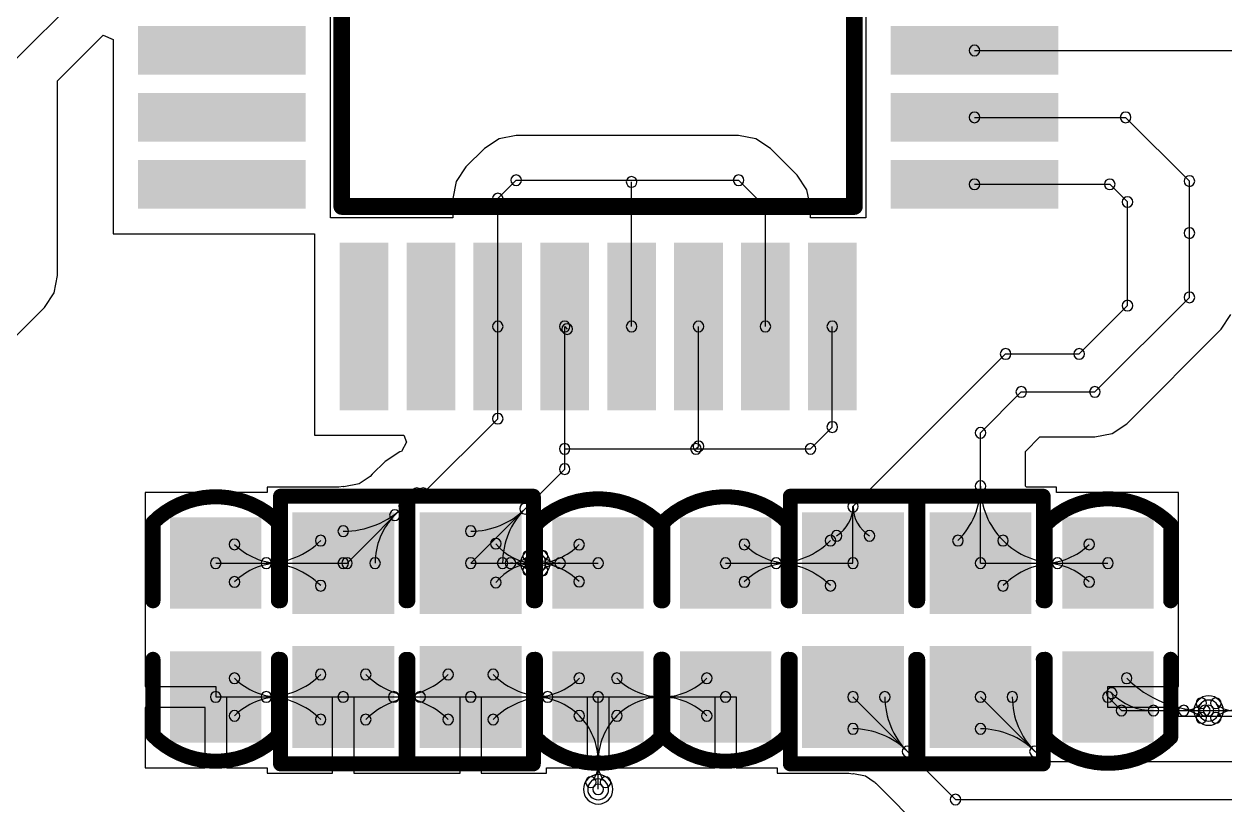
# Model space of a CAD drawing. Header units: inches. Extents: x 32166 to 66782, y 2386 to 7162.
# Drawn here: x 32632.1 to 32747, y 3343.1 to 3417.8 of the extents above; entities that cross this region are included whole.
import ezdxf

# ---------------------------------------------------------------- set-up
doc = ezdxf.new("R2010")
doc.units = ezdxf.units.IN
doc.header["$LTSCALE"] = 0.64311
doc.header["$MEASUREMENT"] = 0
for name, color, linetype in [('BOTTOMLAYER', 5, 'CONTINUOUS'), ('BOTTOMOVERLAY', 54, 'CONTINUOUS'), ('BOTTOMPASTE', 16, 'CONTINUOUS'), ('BOTTOMSOLDER', 6, 'CONTINUOUS'), ('MULTILAYER', 9, 'CONTINUOUS')]:
    doc.layers.add(name, color=color, linetype=linetype)

msp = doc.modelspace()

# ---------------------------------------------------------------- linework, layer by layer
at = {"layer": 'BOTTOMLAYER'}
for p, q in [((32661.43, 3416.96), (32661.43, 3423.36)), ((32712.63, 3423.36), (32712.63, 3416.96)), ((32631.03, 3414.15), (32638.57, 3421.68)), ((32635.33, 3412.37), (32639.69, 3416.73)), ((32639.69, 3416.73), (32640.63, 3416.34)), ((32661.43, 3410.56), (32661.43, 3416.96)), ((32712.63, 3416.96), (32712.63, 3410.56)), ((32640.63, 3416.34), (32640.63, 3410.56)), ((32723.03, 3415.28), (32747.89, 3415.28)), ((32635.33, 3393.75), (32635.33, 3412.37)), ((32640.63, 3410.56), (32640.63, 3404.16)), ((32661.43, 3404.16), (32661.43, 3410.56)), ((32712.63, 3410.56), (32712.63, 3404.16)), ((32723.03, 3408.88), (32737.49, 3408.88)), ((32737.49, 3408.88), (32743.59, 3402.79)), ((32677.55, 3406.84), (32676.15, 3405.91)), ((32679.19, 3407.16), (32677.55, 3406.84)), ((32700.47, 3407.16), (32679.19, 3407.16)), ((32702.12, 3406.84), (32700.47, 3407.16)), ((32703.51, 3405.91), (32702.12, 3406.84)), ((32676.15, 3405.91), (32674.39, 3404.15)), ((32706.07, 3403.35), (32703.51, 3405.91)), ((32640.63, 3404.16), (32640.63, 3397.76)), ((32661.43, 3399.28), (32661.43, 3404.16)), ((32674.39, 3404.15), (32673.46, 3402.75)), ((32712.63, 3404.16), (32712.63, 3399.28)), ((32673.46, 3402.75), (32673.13, 3401.11)), ((32677.43, 3401.11), (32679.19, 3402.87)), ((32679.19, 3402.87), (32700.47, 3402.87)), ((32700.47, 3402.87), (32703.03, 3400.31)), ((32707, 3401.95), (32706.07, 3403.35)), ((32743.59, 3397.82), (32743.59, 3402.79)), ((32690.23, 3388.88), (32690.23, 3402.71)), ((32707.33, 3400.31), (32707, 3401.95)), ((32723.03, 3402.48), (32735.97, 3402.48)), ((32735.97, 3402.48), (32737.67, 3400.79)), ((32673.13, 3401.11), (32673.13, 3399.28)), ((32677.43, 3388.88), (32677.43, 3401.11)), ((32737.67, 3390.88), (32737.67, 3400.79)), ((32703.03, 3388.88), (32703.03, 3400.31)), ((32707.33, 3399.28), (32707.33, 3400.31)), ((32673.13, 3399.28), (32661.43, 3399.28)), ((32712.63, 3399.28), (32707.33, 3399.28)), ((32640.63, 3397.76), (32659.91, 3397.76)), ((32659.91, 3397.76), (32659.91, 3378.48)), ((32743.59, 3391.67), (32743.59, 3397.82)), ((32635, 3392.1), (32635.33, 3393.75)), ((32635.33, 3393.75), (32635.33, 3393.75)), ((32635.33, 3393.75), (32635.33, 3393.75)), ((32635.33, 3393.75), (32635.33, 3393.75)), ((32634.07, 3390.71), (32635, 3392.1)), ((32734.55, 3382.63), (32743.59, 3391.67)), ((32628.63, 3385.27), (32634.07, 3390.71)), ((32733.05, 3386.26), (32737.67, 3390.88)), ((32746.63, 3388.63), (32747.56, 3390.02)), ((32677.43, 3380.07), (32677.43, 3388.88)), ((32683.83, 3388.88), (32684.07, 3388.64)), ((32683.83, 3377.18), (32683.83, 3388.88)), ((32696.63, 3377.42), (32696.63, 3388.88)), ((32709.43, 3379.27), (32709.43, 3388.88)), ((32737.59, 3379.59), (32746.63, 3388.63)), ((32746.63, 3388.63), (32746.63, 3388.63)), ((32746.63, 3388.63), (32746.63, 3388.63)), ((32711.41, 3371.67), (32726.01, 3386.26)), ((32726.01, 3386.26), (32733.05, 3386.26)), ((32723.61, 3378.72), (32727.51, 3382.63)), ((32727.51, 3382.63), (32734.55, 3382.63)), ((32670.3, 3372.94), (32677.43, 3380.07)), ((32707.35, 3377.18), (32709.43, 3379.27)), ((32723.61, 3366.26), (32723.61, 3378.72)), ((32734.55, 3378.33), (32736.2, 3378.65)), ((32736.2, 3378.65), (32737.59, 3379.59)), ((32659.91, 3378.48), (32668.44, 3378.48)), ((32668.71, 3377.84), (32668.23, 3376.94)), ((32668.44, 3378.48), (32668.71, 3377.84)), ((32727.91, 3376.94), (32729.29, 3378.33)), ((32729.29, 3378.33), (32734.55, 3378.33)), ((32668.05, 3376.91), (32666.65, 3375.98)), ((32668.23, 3376.94), (32668.05, 3376.91)), ((32683.83, 3375.25), (32683.83, 3377.18)), ((32683.83, 3377.18), (32696.39, 3377.18)), ((32696.39, 3377.18), (32696.63, 3377.42)), ((32696.39, 3377.18), (32707.35, 3377.18)), ((32727.91, 3373.62), (32727.91, 3376.94)), ((32666.65, 3375.98), (32665.43, 3374.76)), ((32674.84, 3366.26), (32683.83, 3375.25)), ((32665.23, 3374.55), (32664.18, 3373.85)), ((32665.43, 3374.76), (32665.23, 3374.55)), ((32665.43, 3374.76), (32665.43, 3374.76)), ((32665.43, 3374.76), (32665.43, 3374.76)), ((32655.38, 3373.01), (32643.7, 3373.01)), ((32643.7, 3373.01), (32643.7, 3359.5)), ((32662.23, 3373.52), (32655.38, 3373.52)), ((32655.38, 3373.52), (32655.38, 3373.01)), ((32662.65, 3373.6), (32662.23, 3373.52)), ((32662.7, 3373.56), (32662.65, 3373.6)), ((32662.65, 3373.6), (32662.65, 3373.6)), ((32664.18, 3373.85), (32662.7, 3373.56)), ((32663.01, 3366.26), (32669.69, 3372.94)), ((32669.69, 3372.94), (32670.3, 3372.94)), ((32727.92, 3373.62), (32727.91, 3373.62)), ((32728.01, 3373.52), (32727.92, 3373.62)), ((32727.92, 3373.62), (32727.92, 3373.62)), ((32730.87, 3373.52), (32728.01, 3373.52)), ((32730.87, 3373.01), (32730.87, 3373.52)), ((32742.55, 3373.01), (32730.87, 3373.01)), ((32742.55, 3359.5), (32742.55, 3373.01)), ((32711.41, 3366.26), (32711.41, 3371.67)), ((32650.45, 3366.26), (32662.65, 3366.26)), ((32662.65, 3366.26), (32663.01, 3366.26)), ((32674.84, 3366.26), (32681.03, 3366.26)), ((32681.03, 3366.26), (32687.03, 3366.26)), ((32699.22, 3366.26), (32711.41, 3366.26)), ((32723.61, 3366.26), (32735.8, 3366.26)), ((32643.7, 3359.5), (32643.7, 3354.47)), ((32742.55, 3354.47), (32742.55, 3359.5)), ((32643.7, 3354.47), (32650.46, 3354.47)), ((32650.45, 3353.46), (32662.65, 3353.46)), ((32650.46, 3354.47), (32650.46, 3353.46)), ((32650.46, 3353.46), (32651.47, 3353.46)), ((32651.47, 3353.46), (32651.47, 3346.7)), ((32661.63, 3346.19), (32661.63, 3353.46)), ((32661.63, 3353.46), (32663.66, 3353.46)), ((32662.65, 3353.46), (32674.84, 3353.46)), ((32663.66, 3353.46), (32663.66, 3346.19)), ((32673.82, 3346.19), (32673.82, 3353.46)), ((32673.82, 3353.46), (32675.85, 3353.46)), ((32674.84, 3353.46), (32687.03, 3353.46)), ((32675.85, 3353.46), (32675.85, 3346.19)), ((32686.01, 3346.7), (32686.01, 3353.46)), ((32686.01, 3353.46), (32688.05, 3353.46)), ((32687.03, 3353.46), (32699.22, 3353.46)), ((32687.03, 3344.63), (32687.03, 3353.46)), ((32688.05, 3353.46), (32688.05, 3346.7)), ((32698.21, 3346.7), (32698.21, 3353.46)), ((32698.21, 3353.46), (32700.24, 3353.46)), ((32700.24, 3353.46), (32700.24, 3346.7)), ((32711.41, 3353.46), (32721.22, 3343.65)), ((32723.61, 3353.46), (32729.78, 3347.29)), ((32735.8, 3352.44), (32735.8, 3354.47)), ((32735.8, 3354.47), (32742.55, 3354.47)), ((32735.8, 3353.46), (32737.09, 3352.16)), ((32649.44, 3352.44), (32643.7, 3352.44)), ((32643.7, 3352.44), (32643.7, 3346.7)), ((32649.44, 3346.7), (32649.44, 3352.44)), ((32742.55, 3352.44), (32735.8, 3352.44)), ((32742.55, 3351.58), (32742.55, 3352.44)), ((32737.09, 3352.16), (32745.43, 3352.16)), ((32748.65, 3351.58), (32742.55, 3351.58)), ((32745.43, 3352.16), (32770.98, 3352.16)), ((32643.7, 3346.7), (32649.44, 3346.7)), ((32651.47, 3346.7), (32655.38, 3346.7)), ((32655.38, 3346.7), (32655.38, 3346.19)), ((32682.1, 3346.19), (32682.1, 3346.7)), ((32682.1, 3346.7), (32686.01, 3346.7)), ((32688.05, 3346.7), (32698.21, 3346.7)), ((32700.24, 3346.7), (32704.15, 3346.7)), ((32704.15, 3346.7), (32704.15, 3346.19)), ((32729.78, 3347.29), (32792.15, 3347.29)), ((32655.38, 3346.19), (32661.63, 3346.19)), ((32663.66, 3346.19), (32673.82, 3346.19)), ((32675.85, 3346.19), (32682.1, 3346.19)), ((32704.15, 3346.19), (32711, 3346.19)), ((32711, 3346.19), (32711.41, 3346.11)), ((32711.41, 3346.11), (32711.45, 3346.14)), ((32711.41, 3346.11), (32711.41, 3346.11)), ((32711.45, 3346.14), (32712.6, 3345.92)), ((32712.6, 3345.92), (32713.43, 3345.36)), ((32713.43, 3345.36), (32713.49, 3345.31)), ((32713.49, 3345.31), (32713.57, 3345.2)), ((32713.57, 3345.2), (32713.58, 3345.21)), ((32713.58, 3345.21), (32718.18, 3340.61)), ((32721.22, 3343.65), (32793.66, 3343.65))]:
    msp.add_line(p, q, dxfattribs=at)
for centre, radius, start, end in [((32723.03, 3415.28), 0.508, 0, 180), ((32723.03, 3415.28), 0.508, 180, 0), ((32723.03, 3408.88), 0.508, 0, 180), ((32723.03, 3408.88), 0.508, 180, 0), ((32737.49, 3408.88), 0.508, 0, 180), ((32737.49, 3408.88), 0.508, 0, 180), ((32737.49, 3408.88), 0.508, 180, 0), ((32737.49, 3408.88), 0.508, 180, 0), ((32679.19, 3402.87), 0.508, 0, 180), ((32679.19, 3402.87), 0.508, 0, 180), ((32679.19, 3402.87), 0.508, 180, 0), ((32679.19, 3402.87), 0.508, 180, 0), ((32690.23, 3402.71), 0.508, 0, 180), ((32700.47, 3402.87), 0.508, 0, 180), ((32700.47, 3402.87), 0.508, 0, 180), ((32700.47, 3402.87), 0.508, 180, 0), ((32700.47, 3402.87), 0.508, 180, 0), ((32723.03, 3402.48), 0.508, 0, 180), ((32735.97, 3402.48), 0.508, 0, 180), ((32735.97, 3402.48), 0.508, 0, 180), ((32743.59, 3402.79), 0.508, 0, 180), ((32743.59, 3402.79), 0.508, 0, 180), ((32743.59, 3402.79), 0.508, 180, 0), ((32743.59, 3402.79), 0.508, 180, 0), ((32677.43, 3401.11), 0.508, 0, 180), ((32677.43, 3401.11), 0.508, 0, 180), ((32690.23, 3402.71), 0.508, 180, 0), ((32723.03, 3402.48), 0.508, 180, 0), ((32735.97, 3402.48), 0.508, 180, 0), ((32735.97, 3402.48), 0.508, 180, 0), ((32677.43, 3401.11), 0.508, 180, 0), ((32677.43, 3401.11), 0.508, 180, 0), ((32703.03, 3400.31), 0.508, 0, 180), ((32703.03, 3400.31), 0.508, 0, 180), ((32737.67, 3400.79), 0.508, 0, 180), ((32737.67, 3400.79), 0.508, 0, 180), ((32737.67, 3400.79), 0.508, 180, 0), ((32737.67, 3400.79), 0.508, 180, 0), ((32703.03, 3400.31), 0.508, 180, 0), ((32703.03, 3400.31), 0.508, 180, 0), ((32743.59, 3397.82), 0.508, 0, 180), ((32743.59, 3397.82), 0.508, 0, 180), ((32743.59, 3397.82), 0.508, 180, 0), ((32743.59, 3397.82), 0.508, 180, 0), ((32737.67, 3390.88), 0.508, 0, 180), ((32737.67, 3390.88), 0.508, 0, 180), ((32743.59, 3391.67), 0.508, 0, 180), ((32743.59, 3391.67), 0.508, 0, 180), ((32743.59, 3391.67), 0.508, 180, 0), ((32743.59, 3391.67), 0.508, 180, 0), ((32737.67, 3390.88), 0.508, 180, 0), ((32737.67, 3390.88), 0.508, 180, 0), ((32677.43, 3388.88), 0.508, 0, 180), ((32677.43, 3388.88), 0.508, 0, 180), ((32683.83, 3388.88), 0.508, 0, 180), ((32683.83, 3388.88), 0.508, 0, 180), ((32684.07, 3388.64), 0.508, 0, 180), ((32690.23, 3388.88), 0.508, 0, 180), ((32696.63, 3388.88), 0.508, 0, 180), ((32703.03, 3388.88), 0.508, 0, 180), ((32709.43, 3388.88), 0.508, 0, 180), ((32677.43, 3388.88), 0.508, 180, 0), ((32677.43, 3388.88), 0.508, 180, 0), ((32683.83, 3388.88), 0.508, 180, 0), ((32683.83, 3388.88), 0.508, 180, 0), ((32684.07, 3388.64), 0.508, 180, 0), ((32690.23, 3388.88), 0.508, 180, 0), ((32696.63, 3388.88), 0.508, 180, 0), ((32703.03, 3388.88), 0.508, 180, 0), ((32709.43, 3388.88), 0.508, 180, 0), ((32726.01, 3386.26), 0.508, 0, 180), ((32726.01, 3386.26), 0.508, 0, 180), ((32733.05, 3386.26), 0.508, 0, 180), ((32733.05, 3386.26), 0.508, 0, 180), ((32726.01, 3386.26), 0.508, 180, 0), ((32726.01, 3386.26), 0.508, 180, 0), ((32733.05, 3386.26), 0.508, 180, 0), ((32733.05, 3386.26), 0.508, 180, 0), ((32727.51, 3382.63), 0.508, 0, 180), ((32727.51, 3382.63), 0.508, 0, 180), ((32727.51, 3382.63), 0.508, 180, 0), ((32727.51, 3382.63), 0.508, 180, 0), ((32734.55, 3382.63), 0.508, 0, 180), ((32734.55, 3382.63), 0.508, 0, 180), ((32734.55, 3382.63), 0.508, 180, 0), ((32734.55, 3382.63), 0.508, 180, 0), ((32677.43, 3380.07), 0.508, 0, 180), ((32677.43, 3380.07), 0.508, 0, 180), ((32677.43, 3380.07), 0.508, 180, 0), ((32677.43, 3380.07), 0.508, 180, 0), ((32709.43, 3379.27), 0.508, 0, 180), ((32709.43, 3379.27), 0.508, 0, 180), ((32709.43, 3379.27), 0.508, 180, 0), ((32709.43, 3379.27), 0.508, 180, 0), ((32723.61, 3378.72), 0.508, 0, 180), ((32723.61, 3378.72), 0.508, 0, 180), ((32723.61, 3378.72), 0.508, 180, 0), ((32723.61, 3378.72), 0.508, 180, 0), ((32683.83, 3377.18), 0.508, 0, 180), ((32683.83, 3377.18), 0.508, 0, 180), ((32683.83, 3377.18), 0.508, 0, 180), ((32696.39, 3377.18), 0.508, 0, 180), ((32696.39, 3377.18), 0.508, 0, 180), ((32696.39, 3377.18), 0.508, 0, 180), ((32696.63, 3377.42), 0.508, 0, 180), ((32696.63, 3377.42), 0.508, 0, 180), ((32707.35, 3377.18), 0.508, 0, 180), ((32707.35, 3377.18), 0.508, 0, 180), ((32683.83, 3377.18), 0.508, 180, 0), ((32683.83, 3377.18), 0.508, 180, 0), ((32683.83, 3377.18), 0.508, 180, 0), ((32696.39, 3377.18), 0.508, 180, 0), ((32696.39, 3377.18), 0.508, 180, 0), ((32696.39, 3377.18), 0.508, 180, 0), ((32696.63, 3377.42), 0.508, 180, 0), ((32696.63, 3377.42), 0.508, 180, 0), ((32707.35, 3377.18), 0.508, 180, 0), ((32707.35, 3377.18), 0.508, 180, 0), ((32683.83, 3375.25), 0.508, 0, 180), ((32683.83, 3375.25), 0.508, 0, 180), ((32683.83, 3375.25), 0.508, 180, 0), ((32683.83, 3375.25), 0.508, 180, 0), ((32723.61, 3373.62), 0.508, 0, 180), ((32723.61, 3373.62), 0.508, 0, 180), ((32669.69, 3372.94), 0.508, 0, 180), ((32669.69, 3372.94), 0.508, 0, 180), ((32669.69, 3372.94), 0.508, 180, 0), ((32669.69, 3372.94), 0.508, 180, 0), ((32670.3, 3372.94), 0.508, 0, 180), ((32670.3, 3372.94), 0.508, 0, 180), ((32670.3, 3372.94), 0.508, 180, 0), ((32670.3, 3372.94), 0.508, 180, 0), ((32716.25, 3373.62), 7.36, 315, 0), ((32723.61, 3373.62), 0.508, 180, 0), ((32723.61, 3373.62), 0.508, 180, 0), ((32730.97, 3373.62), 7.36, 180, 225), ((32668.47, 3371.72), 0.508, 0, 180), ((32680.04, 3371.46), 0.508, 0, 180), ((32680.04, 3371.46), 0.508, 0, 180), ((32711.41, 3371.67), 0.508, 0, 180), ((32711.41, 3371.67), 0.508, 0, 180), ((32711.41, 3371.67), 0.508, 0, 180), ((32711.41, 3371.67), 0.508, 0, 180), ((32662.65, 3377.54), 8.24, 270.0001, 315.0001), ((32672.17, 3366.26), 6.48, 135.0001, 180.0001), ((32667.59, 3370.84), 0.508, 0, 180), ((32667.59, 3370.84), 0.508, 180, 0), ((32668.47, 3371.72), 0.508, 180, 0), ((32674.84, 3376.66), 7.36, 270, 315), ((32685.25, 3366.26), 7.36, 135, 180), ((32680.04, 3371.46), 0.508, 180, 0), ((32680.04, 3371.46), 0.508, 180, 0), ((32708.14, 3371.67), 3.27, 301.1888, 359.9998), ((32711.41, 3371.67), 0.508, 180, 0), ((32711.41, 3371.67), 0.508, 180, 0), ((32711.41, 3371.67), 0.508, 180, 0), ((32711.41, 3371.67), 0.508, 180, 0), ((32714.69, 3371.67), 3.27, 180.0002, 238.8112), ((32662.65, 3369.31), 0.508, 0, 180), ((32674.84, 3369.31), 0.508, 0, 180), ((32652.25, 3368.05), 0.508, 0, 180), ((32655.29, 3373.62), 7.36, 270, 315), ((32660.49, 3368.41), 0.508, 0, 180), ((32660.49, 3368.41), 0.508, 180, 0), ((32662.65, 3369.31), 0.508, 180, 0), ((32674.84, 3369.31), 0.508, 180, 0), ((32677.25, 3368.12), 0.508, 0, 180), ((32685.21, 3368.03), 0.508, 0, 180), ((32701.02, 3368.05), 0.508, 0, 180), ((32704.06, 3373.62), 7.36, 270, 315), ((32709.26, 3368.41), 0.508, 0, 180), ((32709.26, 3368.41), 0.508, 180, 0), ((32709.84, 3368.87), 0.508, 0, 180), ((32709.84, 3368.87), 0.508, 180, 0), ((32712.99, 3368.87), 0.508, 0, 180), ((32712.99, 3368.87), 0.508, 180, 0), ((32721.45, 3368.41), 0.508, 0, 180), ((32721.45, 3368.41), 0.508, 180, 0), ((32725.76, 3368.41), 0.508, 0, 180), ((32725.76, 3368.41), 0.508, 0, 180), ((32725.76, 3368.41), 0.508, 180, 0), ((32725.76, 3368.41), 0.508, 180, 0), ((32730.97, 3373.62), 7.36, 225, 270), ((32734, 3368.05), 0.508, 0, 180), ((32652.25, 3368.05), 0.508, 180, 0), ((32656.59, 3372.39), 6.13, 225.0001, 270.0001), ((32677.25, 3368.12), 0.508, 180, 0), ((32681.03, 3371.02), 4.76, 217.5641, 270.0001), ((32680.33, 3366.95), 0.508, 0, 180), ((32681.03, 3366.26), 1, 0, 180), ((32681.03, 3372.08), 5.82, 270.0001, 315.8761), ((32681.72, 3366.95), 0.508, 0, 180), ((32685.21, 3368.03), 0.508, 180, 0), ((32701.02, 3368.05), 0.508, 180, 0), ((32705.35, 3372.39), 6.13, 225.0001, 270.0001), ((32729.67, 3372.39), 6.13, 269.9999, 314.9999), ((32734, 3368.05), 0.508, 180, 0), ((32650.45, 3366.26), 0.508, 0, 180), ((32650.45, 3366.26), 0.508, 180, 0), ((32656.59, 3360.13), 6.13, 89.9999, 134.9999), ((32655.29, 3366.26), 0.508, 0, 180), ((32655.29, 3366.26), 0.508, 0, 180), ((32655.29, 3366.26), 0.508, 180, 0), ((32655.29, 3366.26), 0.508, 180, 0), ((32655.29, 3358.9), 7.36, 45, 90), ((32656.59, 3366.26), 0.508, 0, 180), ((32656.59, 3366.26), 0.508, 0, 180), ((32656.59, 3366.26), 0.508, 180, 0), ((32656.59, 3366.26), 0.508, 180, 0), ((32662.65, 3366.26), 0.508, 0, 180), ((32662.65, 3366.26), 0.508, 0, 180), ((32662.65, 3366.26), 0.508, 180, 0), ((32662.65, 3366.26), 0.508, 180, 0), ((32663.01, 3366.26), 0.508, 0, 180), ((32663.01, 3366.26), 0.508, 0, 180), ((32663.01, 3366.26), 0.508, 180, 0), ((32663.01, 3366.26), 0.508, 180, 0), ((32665.69, 3366.26), 0.508, 0, 180), ((32665.69, 3366.26), 0.508, 180, 0), ((32674.84, 3366.26), 0.508, 0, 180), ((32674.84, 3366.26), 0.508, 0, 180), ((32674.84, 3366.26), 0.508, 180, 0), ((32674.84, 3366.26), 0.508, 180, 0), ((32681.03, 3361.5), 4.76, 89.9999, 142.4359), ((32677.89, 3366.26), 0.508, 0, 180), ((32677.89, 3366.26), 0.508, 180, 0), ((32678.65, 3366.26), 0.508, 0, 180), ((32678.65, 3366.26), 0.508, 0, 180), ((32678.65, 3366.26), 0.508, 180, 0), ((32678.65, 3366.26), 0.508, 180, 0), ((32678.65, 3368.63), 2.38, 270.0004, 315.0004), ((32678.65, 3363.88), 2.38, 44.9996, 89.9996), ((32680.33, 3366.95), 0.508, 180, 0), ((32680.33, 3365.56), 0.508, 0, 180), ((32681.03, 3366.26), 1, 180, 0), ((32681.03, 3366.26), 0.508, 0, 180), ((32681.03, 3366.26), 0.508, 0, 180), ((32681.03, 3366.26), 0.508, 0, 180), ((32681.03, 3366.26), 0.508, 0, 180), ((32681.03, 3366.26), 0.508, 0, 180), ((32681.03, 3366.26), 0.508, 0, 180), ((32681.03, 3366.26), 0.508, 180, 0), ((32681.03, 3366.26), 0.508, 180, 0), ((32681.03, 3366.26), 0.508, 180, 0), ((32681.03, 3366.26), 0.508, 180, 0), ((32681.03, 3366.26), 0.508, 180, 0), ((32681.03, 3366.26), 0.508, 180, 0), ((32681.03, 3360.44), 5.82, 44.1239, 89.9999), ((32681.72, 3366.95), 0.508, 180, 0), ((32681.72, 3365.56), 0.508, 0, 180), ((32683.4, 3368.63), 2.38, 224.9996, 269.9996), ((32683.4, 3363.88), 2.38, 90.0004, 135.0004), ((32683.4, 3366.26), 0.508, 0, 180), ((32683.4, 3366.26), 0.508, 0, 180), ((32683.4, 3366.26), 0.508, 180, 0), ((32683.4, 3366.26), 0.508, 180, 0), ((32687.03, 3366.26), 0.508, 0, 180), ((32687.03, 3366.26), 0.508, 180, 0), ((32699.22, 3366.26), 0.508, 0, 180), ((32699.22, 3366.26), 0.508, 180, 0), ((32705.35, 3360.13), 6.13, 89.9999, 134.9999), ((32704.06, 3366.26), 0.508, 0, 180), ((32704.06, 3366.26), 0.508, 0, 180), ((32704.06, 3366.26), 0.508, 180, 0), ((32704.06, 3366.26), 0.508, 180, 0), ((32704.06, 3358.9), 7.36, 45, 90), ((32705.35, 3366.26), 0.508, 0, 180), ((32705.35, 3366.26), 0.508, 0, 180), ((32705.35, 3366.26), 0.508, 180, 0), ((32705.35, 3366.26), 0.508, 180, 0), ((32711.41, 3366.26), 0.508, 0, 180), ((32711.41, 3366.26), 0.508, 0, 180), ((32711.41, 3366.26), 0.508, 180, 0), ((32711.41, 3366.26), 0.508, 180, 0), ((32723.61, 3366.26), 0.508, 0, 180), ((32723.61, 3366.26), 0.508, 0, 180), ((32723.61, 3366.26), 0.508, 180, 0), ((32723.61, 3366.26), 0.508, 180, 0), ((32730.97, 3358.9), 7.36, 90, 135), ((32729.67, 3366.26), 0.508, 0, 180), ((32729.67, 3366.26), 0.508, 0, 180), ((32729.67, 3366.26), 0.508, 180, 0), ((32729.67, 3366.26), 0.508, 180, 0), ((32729.67, 3360.13), 6.13, 45.0001, 90.0001), ((32730.97, 3366.26), 0.508, 0, 180), ((32730.97, 3366.26), 0.508, 0, 180), ((32730.97, 3366.26), 0.508, 180, 0), ((32730.97, 3366.26), 0.508, 180, 0), ((32735.8, 3366.26), 0.508, 0, 180), ((32735.8, 3366.26), 0.508, 180, 0), ((32652.25, 3364.46), 0.508, 0, 180), ((32677.25, 3364.4), 0.508, 0, 180), ((32680.33, 3365.56), 0.508, 180, 0), ((32681.72, 3365.56), 0.508, 180, 0), ((32685.21, 3364.49), 0.508, 0, 180), ((32701.02, 3364.46), 0.508, 0, 180), ((32734, 3364.46), 0.508, 0, 180), ((32652.25, 3364.46), 0.508, 180, 0), ((32660.49, 3364.1), 0.508, 0, 180), ((32660.49, 3364.1), 0.508, 180, 0), ((32677.25, 3364.4), 0.508, 180, 0), ((32685.21, 3364.49), 0.508, 180, 0), ((32701.02, 3364.46), 0.508, 180, 0), ((32709.26, 3364.1), 0.508, 0, 180), ((32709.26, 3364.1), 0.508, 180, 0), ((32725.76, 3364.1), 0.508, 0, 180), ((32725.76, 3364.1), 0.508, 180, 0), ((32734, 3364.46), 0.508, 180, 0), ((32652.25, 3355.25), 0.508, 0, 180), ((32660.49, 3355.61), 0.508, 0, 180), ((32664.8, 3355.61), 0.508, 0, 180), ((32672.68, 3355.61), 0.508, 0, 180), ((32676.99, 3355.61), 0.508, 0, 180), ((32685.23, 3355.25), 0.508, 0, 180), ((32688.83, 3355.25), 0.508, 0, 180), ((32697.43, 3355.25), 0.508, 0, 180), ((32737.59, 3355.25), 0.508, 0, 180), ((32652.25, 3355.25), 0.508, 180, 0), ((32656.59, 3359.59), 6.13, 225.0001, 270.0001), ((32655.29, 3360.82), 7.36, 270, 315), ((32660.49, 3355.61), 0.508, 180, 0), ((32664.8, 3355.61), 0.508, 180, 0), ((32670.01, 3360.82), 7.36, 225, 270), ((32667.48, 3360.82), 7.36, 270, 315), ((32672.68, 3355.61), 0.508, 180, 0), ((32676.99, 3355.61), 0.508, 180, 0), ((32682.2, 3360.82), 7.36, 225, 270), ((32680.9, 3359.59), 6.13, 269.9999, 314.9999), ((32685.23, 3355.25), 0.508, 180, 0), ((32688.83, 3355.25), 0.508, 180, 0), ((32693.16, 3359.59), 6.13, 225.0001, 270.0001), ((32693.09, 3359.59), 6.13, 269.9999, 314.9999), ((32697.43, 3355.25), 0.508, 180, 0), ((32737.59, 3355.25), 0.508, 180, 0), ((32745.06, 3362.72), 10.56, 225.0001, 270.0001), ((32650.45, 3353.46), 0.508, 0, 180), ((32650.45, 3353.46), 0.508, 180, 0), ((32656.59, 3347.33), 6.13, 89.9999, 134.9999), ((32655.29, 3353.46), 0.508, 0, 180), ((32655.29, 3353.46), 0.508, 0, 180), ((32655.29, 3353.46), 0.508, 180, 0), ((32655.29, 3353.46), 0.508, 180, 0), ((32655.29, 3346.1), 7.36, 45, 90), ((32656.59, 3353.46), 0.508, 0, 180), ((32656.59, 3353.46), 0.508, 0, 180), ((32656.59, 3353.46), 0.508, 180, 0), ((32656.59, 3353.46), 0.508, 180, 0), ((32662.65, 3353.46), 0.508, 0, 180), ((32662.65, 3353.46), 0.508, 0, 180), ((32662.65, 3353.46), 0.508, 180, 0), ((32662.65, 3353.46), 0.508, 180, 0), ((32670.01, 3346.1), 7.36, 90, 135), ((32667.48, 3353.46), 0.508, 0, 180), ((32667.48, 3353.46), 0.508, 0, 180), ((32667.48, 3353.46), 0.508, 180, 0), ((32667.48, 3353.46), 0.508, 180, 0), ((32667.48, 3346.1), 7.36, 45, 90), ((32670.01, 3353.46), 0.508, 0, 180), ((32670.01, 3353.46), 0.508, 0, 180), ((32670.01, 3353.46), 0.508, 180, 0), ((32670.01, 3353.46), 0.508, 180, 0), ((32674.84, 3353.46), 0.508, 0, 180), ((32674.84, 3353.46), 0.508, 0, 180), ((32674.84, 3353.46), 0.508, 180, 0), ((32674.84, 3353.46), 0.508, 180, 0), ((32682.2, 3346.1), 7.36, 90, 135), ((32680.9, 3353.46), 0.508, 0, 180), ((32680.9, 3353.46), 0.508, 0, 180), ((32680.9, 3353.46), 0.508, 180, 0), ((32680.9, 3353.46), 0.508, 180, 0), ((32680.9, 3347.33), 6.13, 45.0001, 90.0001), ((32682.2, 3353.46), 0.508, 0, 180), ((32682.2, 3353.46), 0.508, 0, 180), ((32682.2, 3353.46), 0.508, 180, 0), ((32682.2, 3353.46), 0.508, 180, 0), ((32687.03, 3353.46), 0.508, 0, 180), ((32687.03, 3353.46), 0.508, 0, 180), ((32687.03, 3353.46), 0.508, 0, 180), ((32687.03, 3353.46), 0.508, 180, 0), ((32687.03, 3353.46), 0.508, 180, 0), ((32687.03, 3353.46), 0.508, 180, 0), ((32693.16, 3347.33), 6.13, 89.9999, 134.9999), ((32693.09, 3353.46), 0.508, 0, 180), ((32693.09, 3353.46), 0.508, 0, 180), ((32693.09, 3353.46), 0.508, 180, 0), ((32693.09, 3353.46), 0.508, 180, 0), ((32693.16, 3353.46), 0.508, 0, 180), ((32693.16, 3353.46), 0.508, 0, 180), ((32693.16, 3353.46), 0.508, 180, 0), ((32693.16, 3353.46), 0.508, 180, 0), ((32693.09, 3347.33), 6.13, 45.0001, 90.0001), ((32699.22, 3353.46), 0.508, 0, 180), ((32699.22, 3353.46), 0.508, 180, 0), ((32711.41, 3353.46), 0.508, 0, 180), ((32711.41, 3353.46), 0.508, 180, 0), ((32714.46, 3353.46), 0.508, 0, 180), ((32714.46, 3353.46), 0.508, 180, 0), ((32721.82, 3353.46), 7.36, 180, 225), ((32723.61, 3353.46), 0.508, 0, 180), ((32723.61, 3353.46), 0.508, 180, 0), ((32726.65, 3353.46), 0.508, 0, 180), ((32726.65, 3353.46), 0.508, 180, 0), ((32734.01, 3353.46), 7.36, 180, 225), ((32735.8, 3353.46), 0.508, 0, 180), ((32735.8, 3353.46), 0.508, 180, 0), ((32736.16, 3353.82), 0.508, 0, 180), ((32736.16, 3353.82), 0.508, 180, 0), ((32740.15, 3357.81), 5.65, 224.9998, 269.9998), ((32744.73, 3352.86), 0.508, 0, 180), ((32746.12, 3352.86), 0.508, 0, 180), ((32737.09, 3352.16), 0.508, 0, 180), ((32737.09, 3352.16), 0.508, 0, 180), ((32740.15, 3352.16), 0.508, 0, 180), ((32743.05, 3352.16), 0.508, 0, 180), ((32743.05, 3352.16), 0.508, 0, 180), ((32743.05, 3354.54), 2.38, 270.0004, 315.0004), ((32744.73, 3352.86), 0.508, 180, 0), ((32745.43, 3352.16), 1, 0, 180), ((32745.06, 3352.16), 0.508, 0, 180), ((32745.43, 3352.16), 0.508, 0, 180), ((32745.43, 3352.16), 0.508, 0, 180), ((32746.12, 3352.86), 0.508, 180, 0), ((32747.8, 3354.54), 2.38, 224.9996, 269.9996), ((32652.25, 3351.66), 0.508, 0, 180), ((32652.25, 3351.66), 0.508, 180, 0), ((32660.49, 3351.3), 0.508, 0, 180), ((32660.49, 3351.3), 0.508, 180, 0), ((32664.8, 3351.3), 0.508, 0, 180), ((32664.8, 3351.3), 0.508, 180, 0), ((32672.68, 3351.3), 0.508, 0, 180), ((32672.68, 3351.3), 0.508, 180, 0), ((32676.99, 3351.3), 0.508, 0, 180), ((32676.99, 3351.3), 0.508, 180, 0), ((32685.23, 3351.66), 0.508, 0, 180), ((32685.23, 3351.66), 0.508, 0, 180), ((32685.23, 3351.66), 0.508, 180, 0), ((32685.23, 3351.66), 0.508, 180, 0), ((32680.9, 3347.33), 6.13, 359.9999, 44.9999), ((32693.16, 3347.33), 6.13, 135.0001, 180.0001), ((32688.83, 3351.66), 0.508, 0, 180), ((32688.83, 3351.66), 0.508, 0, 180), ((32688.83, 3351.66), 0.508, 180, 0), ((32688.83, 3351.66), 0.508, 180, 0), ((32697.43, 3351.66), 0.508, 0, 180), ((32697.43, 3351.66), 0.508, 180, 0), ((32737.09, 3352.16), 0.508, 180, 0), ((32737.09, 3352.16), 0.508, 180, 0), ((32740.15, 3352.16), 0.508, 180, 0), ((32743.05, 3352.16), 0.508, 180, 0), ((32743.05, 3352.16), 0.508, 180, 0), ((32743.05, 3349.79), 2.38, 44.9996, 89.9996), ((32744.73, 3351.47), 0.508, 0, 180), ((32744.73, 3351.47), 0.508, 180, 0), ((32745.43, 3352.16), 1, 180, 0), ((32745.06, 3352.16), 0.508, 180, 0), ((32745.43, 3352.16), 0.508, 180, 0), ((32745.43, 3352.16), 0.508, 180, 0), ((32746.12, 3351.47), 0.508, 0, 180), ((32746.12, 3351.47), 0.508, 180, 0), ((32747.8, 3349.79), 2.38, 90.0004, 135.0004), ((32711.41, 3350.41), 0.508, 0, 180), ((32711.41, 3350.41), 0.508, 180, 0), ((32711.41, 3343.05), 7.36, 45, 90), ((32723.61, 3350.41), 0.508, 0, 180), ((32723.61, 3350.41), 0.508, 180, 0), ((32723.61, 3343.05), 7.36, 45, 90), ((32716.62, 3348.25), 0.508, 0, 180), ((32716.62, 3348.25), 0.508, 0, 180), ((32728.81, 3348.25), 0.508, 0, 180), ((32728.81, 3348.25), 0.508, 0, 180), ((32687.03, 3347.33), 0.508, 0, 180), ((32687.03, 3347.33), 0.508, 0, 180), ((32716.62, 3348.25), 0.508, 180, 0), ((32716.62, 3348.25), 0.508, 180, 0), ((32728.81, 3348.25), 0.508, 180, 0), ((32728.81, 3348.25), 0.508, 180, 0), ((32729.78, 3347.29), 0.508, 0, 180), ((32729.78, 3347.29), 0.508, 0, 180), ((32684.66, 3347), 2.38, 314.9996, 359.9996), ((32687.03, 3347), 0.508, 0, 180), ((32687.03, 3347), 0.508, 0, 180), ((32687.03, 3347.33), 0.508, 180, 0), ((32687.03, 3347.33), 0.508, 180, 0), ((32687.03, 3347), 0.508, 180, 0), ((32687.03, 3347), 0.508, 180, 0), ((32689.41, 3347), 2.38, 180.0004, 225.0004), ((32729.78, 3347.29), 0.508, 180, 0), ((32729.78, 3347.29), 0.508, 180, 0), ((32686.34, 3345.32), 0.508, 0, 180), ((32686.34, 3345.32), 0.508, 180, 0), ((32687.03, 3344.63), 1, 0, 180), ((32687.73, 3345.32), 0.508, 0, 180), ((32687.73, 3345.32), 0.508, 180, 0), ((32687.03, 3344.63), 1, 180, 0), ((32687.03, 3344.63), 0.508, 0, 180), ((32687.03, 3344.63), 0.508, 180, 0), ((32721.22, 3343.65), 0.508, 0, 180), ((32721.22, 3343.65), 0.508, 0, 180), ((32721.22, 3343.65), 0.508, 180, 0), ((32721.22, 3343.65), 0.508, 180, 0)]:
    msp.add_arc(centre, radius, start, end, dxfattribs=at)
for points in [[(32658.23, 3413.76), (32658.23, 3416.8), (32643.83, 3413.76), (32643.83, 3416.8)], [(32730.23, 3413.76), (32730.23, 3416.8), (32715.83, 3413.76), (32715.83, 3416.8)], [(32658.23, 3407.36), (32658.23, 3410.4), (32643.83, 3407.36), (32643.83, 3410.4)], [(32730.23, 3407.36), (32730.23, 3410.4), (32715.83, 3407.36), (32715.83, 3410.4)], [(32658.23, 3400.96), (32658.23, 3404), (32643.83, 3400.96), (32643.83, 3404)], [(32730.23, 3400.96), (32730.23, 3404), (32715.83, 3400.96), (32715.83, 3404)], [(32666.15, 3396.08), (32663.11, 3396.08), (32666.15, 3381.68), (32663.11, 3381.68)], [(32672.55, 3396.08), (32669.51, 3396.08), (32672.55, 3381.68), (32669.51, 3381.68)], [(32678.95, 3396.08), (32675.91, 3396.08), (32678.95, 3381.68), (32675.91, 3381.68)], [(32685.35, 3396.08), (32682.31, 3396.08), (32685.35, 3381.68), (32682.31, 3381.68)], [(32691.75, 3396.08), (32688.71, 3396.08), (32691.75, 3381.68), (32688.71, 3381.68)], [(32698.15, 3396.08), (32695.11, 3396.08), (32698.15, 3381.68), (32695.11, 3381.68)], [(32704.55, 3396.08), (32701.51, 3396.08), (32704.55, 3381.68), (32701.51, 3381.68)], [(32710.95, 3396.08), (32707.91, 3396.08), (32710.95, 3381.68), (32707.91, 3381.68)], [(32654.01, 3362.7), (32654.01, 3369.81), (32646.9, 3362.7), (32646.9, 3369.81)], [(32658.58, 3370.32), (32658.58, 3362.19), (32666.71, 3370.32), (32666.71, 3362.19)], [(32678.9, 3362.19), (32678.9, 3370.32), (32670.77, 3362.19), (32670.77, 3370.32)], [(32683.47, 3369.81), (32683.47, 3362.7), (32690.59, 3369.81), (32690.59, 3362.7)], [(32702.78, 3362.7), (32702.78, 3369.81), (32695.67, 3362.7), (32695.67, 3369.81)], [(32715.48, 3362.19), (32715.48, 3370.32), (32707.35, 3362.19), (32707.35, 3370.32)], [(32727.67, 3362.19), (32727.67, 3370.32), (32719.54, 3362.19), (32719.54, 3370.32)], [(32732.24, 3369.81), (32732.24, 3362.7), (32739.35, 3369.81), (32739.35, 3362.7)], [(32654.01, 3349.9), (32654.01, 3357.01), (32646.9, 3349.9), (32646.9, 3357.01)], [(32658.58, 3357.52), (32658.58, 3349.39), (32666.71, 3357.52), (32666.71, 3349.39)], [(32678.9, 3349.39), (32678.9, 3357.52), (32670.77, 3349.39), (32670.77, 3357.52)], [(32683.47, 3357.01), (32683.47, 3349.9), (32690.59, 3357.01), (32690.59, 3349.9)], [(32702.78, 3349.9), (32702.78, 3357.01), (32695.67, 3349.9), (32695.67, 3357.01)], [(32715.48, 3349.39), (32715.48, 3357.52), (32707.35, 3349.39), (32707.35, 3357.52)], [(32727.67, 3349.39), (32727.67, 3357.52), (32719.54, 3349.39), (32719.54, 3357.52)], [(32732.24, 3357.01), (32732.24, 3349.9), (32739.35, 3357.01), (32739.35, 3349.9)]]:
    msp.add_solid(points, dxfattribs=at)
at = {"layer": 'BOTTOMOVERLAY'}
for points, const_width in [([(32662.51, 3400.36), (32662.51, 3449.4)], 1.6), ([(32711.55, 3400.36), (32711.55, 3440.96)], 1.6), ([(32662.51, 3400.36), (32711.55, 3400.36)], 1.6), ([(32656.65, 3362.66), (32656.65, 3372.66)], 1.42), ([(32656.65, 3372.66), (32668.65, 3372.66)], 1.42), ([(32668.65, 3362.66), (32668.65, 3372.66)], 1.42), ([(32668.84, 3372.66), (32680.84, 3372.66)], 1.42), ([(32668.84, 3362.66), (32668.84, 3372.66)], 1.42), ([(32680.84, 3362.66), (32680.84, 3372.66)], 1.42), ([(32705.41, 3372.66), (32717.41, 3372.66)], 1.42), ([(32705.41, 3362.66), (32705.41, 3372.66)], 1.42), ([(32717.41, 3362.66), (32717.41, 3372.66)], 1.42), ([(32717.61, 3372.66), (32729.61, 3372.66)], 1.42), ([(32717.61, 3362.66), (32717.61, 3372.66)], 1.42), ([(32729.61, 3362.66), (32729.61, 3372.66)], 1.42), ([(32644.45, 3362.66), (32644.45, 3370.12)], 1.44), ([(32656.45, 3362.66), (32656.45, 3370.12)], 1.44), ([(32681.03, 3362.66), (32681.03, 3369.92)], 1.44), ([(32693.03, 3362.66), (32693.03, 3369.92)], 1.44), ([(32693.22, 3362.66), (32693.22, 3370.12)], 1.44), ([(32705.22, 3362.66), (32705.22, 3370.12)], 1.44), ([(32729.8, 3362.66), (32729.8, 3369.92)], 1.44), ([(32741.8, 3362.66), (32741.8, 3369.92)], 1.44), ([(32644.45, 3349.8), (32644.45, 3357.06)], 1.44), ([(32656.45, 3349.8), (32656.45, 3357.06)], 1.44), ([(32656.65, 3347.06), (32656.65, 3357.06)], 1.42), ([(32668.65, 3347.06), (32668.65, 3357.06)], 1.42), ([(32668.84, 3347.06), (32668.84, 3357.06)], 1.42), ([(32680.84, 3347.06), (32680.84, 3357.06)], 1.42), ([(32681.03, 3349.6), (32681.03, 3357.06)], 1.44), ([(32693.03, 3349.6), (32693.03, 3357.06)], 1.44), ([(32693.22, 3349.8), (32693.22, 3357.06)], 1.44), ([(32705.22, 3349.8), (32705.22, 3357.06)], 1.44), ([(32705.41, 3347.06), (32705.41, 3357.06)], 1.42), ([(32717.41, 3347.06), (32717.41, 3357.06)], 1.42), ([(32717.61, 3347.06), (32717.61, 3357.06)], 1.42), ([(32729.61, 3347.06), (32729.61, 3357.06)], 1.42), ([(32729.8, 3349.6), (32729.8, 3357.06)], 1.44), ([(32741.8, 3349.6), (32741.8, 3357.06)], 1.44), ([(32656.65, 3347.06), (32668.65, 3347.06)], 1.42), ([(32668.84, 3347.06), (32680.84, 3347.06)], 1.42), ([(32705.41, 3347.06), (32717.41, 3347.06)], 1.42), ([(32717.61, 3347.06), (32729.61, 3347.06)], 1.42)]:
    msp.add_lwpolyline(points, dxfattribs=dict(at, const_width=const_width))
for points, const_width in [([(32662.51, 3400.76, 1), (32662.51, 3399.96, 1)], 0.8), ([(32662.51, 3400.76, 1), (32662.51, 3399.96, 1)], 0.8), ([(32711.55, 3400.76, 1), (32711.55, 3399.96, 1)], 0.8), ([(32711.55, 3400.76, 1), (32711.55, 3399.96, 1)], 0.8), ([(32656.29, 3372.66, 1), (32657, 3372.66, 1)], 0.711), ([(32656.29, 3372.66, 1), (32657, 3372.66, 1)], 0.711), ([(32668.29, 3372.66, 1), (32669, 3372.66, 1)], 0.711), ([(32668.29, 3372.66, 1), (32669, 3372.66, 1)], 0.711), ([(32669.19, 3372.66, 1), (32668.48, 3372.66, 1)], 0.711), ([(32669.19, 3372.66, 1), (32668.48, 3372.66, 1)], 0.711), ([(32681.19, 3372.66, 1), (32680.48, 3372.66, 1)], 0.711), ([(32681.19, 3372.66, 1), (32680.48, 3372.66, 1)], 0.711), ([(32705.77, 3372.66, 1), (32705.06, 3372.66, 1)], 0.711), ([(32705.77, 3372.66, 1), (32705.06, 3372.66, 1)], 0.711), ([(32717.77, 3372.66, 1), (32717.06, 3372.66, 1)], 0.711), ([(32717.77, 3372.66, 1), (32717.06, 3372.66, 1)], 0.711), ([(32717.96, 3372.66, 1), (32717.25, 3372.66, 1)], 0.711), ([(32717.96, 3372.66, 1), (32717.25, 3372.66, 1)], 0.711), ([(32729.96, 3372.66, 1), (32729.25, 3372.66, 1)], 0.711), ([(32729.96, 3372.66, 1), (32729.25, 3372.66, 1)], 0.711), ([(32644.81, 3370.12, 1), (32644.09, 3370.12, 1)], 0.72), ([(32644.81, 3370.12, 1), (32644.09, 3370.12, 1)], 0.72), ([(32656.81, 3370.12, 1), (32656.09, 3370.12, 1)], 0.72), ([(32656.81, 3370.12, 1), (32656.09, 3370.12, 1)], 0.72), ([(32680.67, 3369.92, 1), (32681.39, 3369.92, 1)], 0.72), ([(32680.67, 3369.92, 1), (32681.39, 3369.92, 1)], 0.72), ([(32692.67, 3369.92, 1), (32693.39, 3369.92, 1)], 0.72), ([(32692.67, 3369.92, 1), (32693.39, 3369.92, 1)], 0.72), ([(32693.58, 3370.12, 1), (32692.86, 3370.12, 1)], 0.72), ([(32693.58, 3370.12, 1), (32692.86, 3370.12, 1)], 0.72), ([(32705.58, 3370.12, 1), (32704.86, 3370.12, 1)], 0.72), ([(32705.58, 3370.12, 1), (32704.86, 3370.12, 1)], 0.72), ([(32729.44, 3369.92, 1), (32730.16, 3369.92, 1)], 0.72), ([(32729.44, 3369.92, 1), (32730.16, 3369.92, 1)], 0.72), ([(32741.44, 3369.92, 1), (32742.16, 3369.92, 1)], 0.72), ([(32741.44, 3369.92, 1), (32742.16, 3369.92, 1)], 0.72), ([(32644.81, 3362.66, 1), (32644.09, 3362.66, 1)], 0.72), ([(32656.81, 3362.66, 1), (32656.09, 3362.66, 1)], 0.72), ([(32656.29, 3362.66, 1), (32657, 3362.66, 1)], 0.711), ([(32668.29, 3362.66, 1), (32669, 3362.66, 1)], 0.711), ([(32669.19, 3362.66, 1), (32668.48, 3362.66, 1)], 0.711), ([(32681.19, 3362.66, 1), (32680.48, 3362.66, 1)], 0.711), ([(32680.67, 3362.66, 1), (32681.39, 3362.66, 1)], 0.72), ([(32692.67, 3362.66, 1), (32693.39, 3362.66, 1)], 0.72), ([(32693.58, 3362.66, 1), (32692.86, 3362.66, 1)], 0.72), ([(32705.58, 3362.66, 1), (32704.86, 3362.66, 1)], 0.72), ([(32705.77, 3362.66, 1), (32705.06, 3362.66, 1)], 0.711), ([(32717.77, 3362.66, 1), (32717.06, 3362.66, 1)], 0.711), ([(32717.96, 3362.66, 1), (32717.25, 3362.66, 1)], 0.711), ([(32729.96, 3362.66, 1), (32729.25, 3362.66, 1)], 0.711), ([(32729.44, 3362.66, 1), (32730.16, 3362.66, 1)], 0.72), ([(32741.44, 3362.66, 1), (32742.16, 3362.66, 1)], 0.72), ([(32644.81, 3357.06, 1), (32644.09, 3357.06, 1)], 0.72), ([(32656.81, 3357.06, 1), (32656.09, 3357.06, 1)], 0.72), ([(32656.29, 3357.06, 1), (32657, 3357.06, 1)], 0.711), ([(32668.29, 3357.06, 1), (32669, 3357.06, 1)], 0.711), ([(32669.19, 3357.06, 1), (32668.48, 3357.06, 1)], 0.711), ([(32681.19, 3357.06, 1), (32680.48, 3357.06, 1)], 0.711), ([(32680.67, 3357.06, 1), (32681.39, 3357.06, 1)], 0.72), ([(32692.67, 3357.06, 1), (32693.39, 3357.06, 1)], 0.72), ([(32693.58, 3357.06, 1), (32692.86, 3357.06, 1)], 0.72), ([(32705.58, 3357.06, 1), (32704.86, 3357.06, 1)], 0.72), ([(32705.77, 3357.06, 1), (32705.06, 3357.06, 1)], 0.711), ([(32717.77, 3357.06, 1), (32717.06, 3357.06, 1)], 0.711), ([(32717.96, 3357.06, 1), (32717.25, 3357.06, 1)], 0.711), ([(32729.96, 3357.06, 1), (32729.25, 3357.06, 1)], 0.711), ([(32729.44, 3357.06, 1), (32730.16, 3357.06, 1)], 0.72), ([(32741.44, 3357.06, 1), (32742.16, 3357.06, 1)], 0.72), ([(32644.81, 3349.8, 1), (32644.09, 3349.8, 1)], 0.72), ([(32644.81, 3349.8, 1), (32644.09, 3349.8, 1)], 0.72), ([(32656.81, 3349.8, 1), (32656.09, 3349.8, 1)], 0.72), ([(32656.81, 3349.8, 1), (32656.09, 3349.8, 1)], 0.72), ([(32680.67, 3349.6, 1), (32681.39, 3349.6, 1)], 0.72), ([(32680.67, 3349.6, 1), (32681.39, 3349.6, 1)], 0.72), ([(32692.67, 3349.6, 1), (32693.39, 3349.6, 1)], 0.72), ([(32692.67, 3349.6, 1), (32693.39, 3349.6, 1)], 0.72), ([(32693.58, 3349.8, 1), (32692.86, 3349.8, 1)], 0.72), ([(32693.58, 3349.8, 1), (32692.86, 3349.8, 1)], 0.72), ([(32705.58, 3349.8, 1), (32704.86, 3349.8, 1)], 0.72), ([(32705.58, 3349.8, 1), (32704.86, 3349.8, 1)], 0.72), ([(32729.44, 3349.6, 1), (32730.16, 3349.6, 1)], 0.72), ([(32729.44, 3349.6, 1), (32730.16, 3349.6, 1)], 0.72), ([(32741.44, 3349.6, 1), (32742.16, 3349.6, 1)], 0.72), ([(32741.44, 3349.6, 1), (32742.16, 3349.6, 1)], 0.72), ([(32656.29, 3347.06, 1), (32657, 3347.06, 1)], 0.711), ([(32656.29, 3347.06, 1), (32657, 3347.06, 1)], 0.711), ([(32668.29, 3347.06, 1), (32669, 3347.06, 1)], 0.711), ([(32668.29, 3347.06, 1), (32669, 3347.06, 1)], 0.711), ([(32669.19, 3347.06, 1), (32668.48, 3347.06, 1)], 0.711), ([(32669.19, 3347.06, 1), (32668.48, 3347.06, 1)], 0.711), ([(32681.19, 3347.06, 1), (32680.48, 3347.06, 1)], 0.711), ([(32681.19, 3347.06, 1), (32680.48, 3347.06, 1)], 0.711), ([(32705.77, 3347.06, 1), (32705.06, 3347.06, 1)], 0.711), ([(32705.77, 3347.06, 1), (32705.06, 3347.06, 1)], 0.711), ([(32717.77, 3347.06, 1), (32717.06, 3347.06, 1)], 0.711), ([(32717.77, 3347.06, 1), (32717.06, 3347.06, 1)], 0.711), ([(32717.96, 3347.06, 1), (32717.25, 3347.06, 1)], 0.711), ([(32717.96, 3347.06, 1), (32717.25, 3347.06, 1)], 0.711), ([(32729.96, 3347.06, 1), (32729.25, 3347.06, 1)], 0.711), ([(32729.96, 3347.06, 1), (32729.25, 3347.06, 1)], 0.711)]:
    msp.add_lwpolyline(points, format="xyb", close=True, dxfattribs=dict(at, const_width=const_width))
at = {"layer": 'BOTTOMOVERLAY', "const_width": 1.44}
for points in [[(32644.45, 3370.12, -0.414214), (32656.45, 3370.12)], [(32681.03, 3369.92, -0.414214), (32693.03, 3369.92)], [(32693.22, 3370.12, -0.414214), (32705.22, 3370.12)], [(32729.8, 3369.92, -0.414214), (32741.8, 3369.92)], [(32656.45, 3349.8, -0.414214), (32644.45, 3349.8)], [(32693.03, 3349.6, -0.414214), (32681.03, 3349.6)], [(32705.22, 3349.8, -0.414214), (32693.22, 3349.8)], [(32741.8, 3349.6, -0.414214), (32729.8, 3349.6)]]:
    msp.add_lwpolyline(points, format="xyb", dxfattribs=at)
at = {"layer": 'BOTTOMPASTE'}
for points in [[(32658.23, 3413.76), (32658.23, 3416.8), (32643.83, 3413.76), (32643.83, 3416.8)], [(32730.23, 3413.76), (32730.23, 3416.8), (32715.83, 3413.76), (32715.83, 3416.8)], [(32658.23, 3407.36), (32658.23, 3410.4), (32643.83, 3407.36), (32643.83, 3410.4)], [(32730.23, 3407.36), (32730.23, 3410.4), (32715.83, 3407.36), (32715.83, 3410.4)], [(32658.23, 3400.96), (32658.23, 3404), (32643.83, 3400.96), (32643.83, 3404)], [(32730.23, 3400.96), (32730.23, 3404), (32715.83, 3400.96), (32715.83, 3404)], [(32666.15, 3396.08), (32663.11, 3396.08), (32666.15, 3381.68), (32663.11, 3381.68)], [(32672.55, 3396.08), (32669.51, 3396.08), (32672.55, 3381.68), (32669.51, 3381.68)], [(32678.95, 3396.08), (32675.91, 3396.08), (32678.95, 3381.68), (32675.91, 3381.68)], [(32685.35, 3396.08), (32682.31, 3396.08), (32685.35, 3381.68), (32682.31, 3381.68)], [(32691.75, 3396.08), (32688.71, 3396.08), (32691.75, 3381.68), (32688.71, 3381.68)], [(32698.15, 3396.08), (32695.11, 3396.08), (32698.15, 3381.68), (32695.11, 3381.68)], [(32704.55, 3396.08), (32701.51, 3396.08), (32704.55, 3381.68), (32701.51, 3381.68)], [(32710.95, 3396.08), (32707.91, 3396.08), (32710.95, 3381.68), (32707.91, 3381.68)], [(32654.01, 3362.7), (32654.01, 3369.81), (32646.9, 3362.7), (32646.9, 3369.81)], [(32658.58, 3370.32), (32658.58, 3362.19), (32666.71, 3370.32), (32666.71, 3362.19)], [(32678.9, 3362.19), (32678.9, 3370.32), (32670.77, 3362.19), (32670.77, 3370.32)], [(32683.47, 3369.81), (32683.47, 3362.7), (32690.59, 3369.81), (32690.59, 3362.7)], [(32702.78, 3362.7), (32702.78, 3369.81), (32695.67, 3362.7), (32695.67, 3369.81)], [(32715.48, 3362.19), (32715.48, 3370.32), (32707.35, 3362.19), (32707.35, 3370.32)], [(32727.67, 3362.19), (32727.67, 3370.32), (32719.54, 3362.19), (32719.54, 3370.32)], [(32732.24, 3369.81), (32732.24, 3362.7), (32739.35, 3369.81), (32739.35, 3362.7)], [(32654.01, 3349.9), (32654.01, 3357.01), (32646.9, 3349.9), (32646.9, 3357.01)], [(32658.58, 3357.52), (32658.58, 3349.39), (32666.71, 3357.52), (32666.71, 3349.39)], [(32678.9, 3349.39), (32678.9, 3357.52), (32670.77, 3349.39), (32670.77, 3357.52)], [(32683.47, 3357.01), (32683.47, 3349.9), (32690.59, 3357.01), (32690.59, 3349.9)], [(32702.78, 3349.9), (32702.78, 3357.01), (32695.67, 3349.9), (32695.67, 3357.01)], [(32715.48, 3349.39), (32715.48, 3357.52), (32707.35, 3349.39), (32707.35, 3357.52)], [(32727.67, 3349.39), (32727.67, 3357.52), (32719.54, 3349.39), (32719.54, 3357.52)], [(32732.24, 3357.01), (32732.24, 3349.9), (32739.35, 3357.01), (32739.35, 3349.9)]]:
    msp.add_solid(points, dxfattribs=at)
at = {"layer": 'BOTTOMSOLDER'}
for centre, start, end in [((32681.03, 3366.26), 0, 180), ((32681.03, 3366.26), 180, 0), ((32745.43, 3352.16), 0, 180), ((32745.43, 3352.16), 180, 0), ((32687.03, 3344.63), 0, 180), ((32687.03, 3344.63), 180, 0)]:
    msp.add_arc(centre, 1.41, start, end, dxfattribs=at)
for points in [[(32659.04, 3412.95), (32659.04, 3417.61), (32643.02, 3412.95), (32643.02, 3417.61)], [(32731.04, 3412.95), (32731.04, 3417.61), (32715.02, 3412.95), (32715.02, 3417.61)], [(32659.04, 3406.55), (32659.04, 3411.21), (32643.02, 3406.55), (32643.02, 3411.21)], [(32731.04, 3406.55), (32731.04, 3411.21), (32715.02, 3406.55), (32715.02, 3411.21)], [(32659.04, 3400.15), (32659.04, 3404.81), (32643.02, 3400.15), (32643.02, 3404.81)], [(32731.04, 3400.15), (32731.04, 3404.81), (32715.02, 3400.15), (32715.02, 3404.81)], [(32666.96, 3396.89), (32662.3, 3396.89), (32666.96, 3380.87), (32662.3, 3380.87)], [(32673.36, 3396.89), (32668.7, 3396.89), (32673.36, 3380.87), (32668.7, 3380.87)], [(32679.76, 3396.89), (32675.1, 3396.89), (32679.76, 3380.87), (32675.1, 3380.87)], [(32686.16, 3396.89), (32681.5, 3396.89), (32686.16, 3380.87), (32681.5, 3380.87)], [(32692.56, 3396.89), (32687.9, 3396.89), (32692.56, 3380.87), (32687.9, 3380.87)], [(32698.96, 3396.89), (32694.3, 3396.89), (32698.96, 3380.87), (32694.3, 3380.87)], [(32705.36, 3396.89), (32700.7, 3396.89), (32705.36, 3380.87), (32700.7, 3380.87)], [(32711.76, 3396.89), (32707.1, 3396.89), (32711.76, 3380.87), (32707.1, 3380.87)], [(32654.82, 3361.89), (32654.82, 3370.63), (32646.09, 3361.89), (32646.09, 3370.63)], [(32657.77, 3371.13), (32657.77, 3361.38), (32667.52, 3371.13), (32667.52, 3361.38)], [(32679.72, 3361.38), (32679.72, 3371.13), (32669.96, 3361.38), (32669.96, 3371.13)], [(32682.66, 3370.63), (32682.66, 3361.89), (32691.4, 3370.63), (32691.4, 3361.89)], [(32703.59, 3361.89), (32703.59, 3370.63), (32694.85, 3361.89), (32694.85, 3370.63)], [(32716.29, 3361.38), (32716.29, 3371.13), (32706.54, 3361.38), (32706.54, 3371.13)], [(32728.48, 3361.38), (32728.48, 3371.13), (32718.73, 3361.38), (32718.73, 3371.13)], [(32731.43, 3370.63), (32731.43, 3361.89), (32740.17, 3370.63), (32740.17, 3361.89)], [(32657.77, 3358.33), (32657.77, 3348.58), (32667.52, 3358.33), (32667.52, 3348.58)], [(32679.72, 3348.58), (32679.72, 3358.33), (32669.96, 3348.58), (32669.96, 3358.33)], [(32716.29, 3348.58), (32716.29, 3358.33), (32706.54, 3348.58), (32706.54, 3358.33)], [(32728.48, 3348.58), (32728.48, 3358.33), (32718.73, 3348.58), (32718.73, 3358.33)], [(32654.82, 3349.09), (32654.82, 3357.83), (32646.09, 3349.09), (32646.09, 3357.83)], [(32682.66, 3357.83), (32682.66, 3349.09), (32691.4, 3357.83), (32691.4, 3349.09)], [(32703.59, 3349.09), (32703.59, 3357.83), (32694.85, 3349.09), (32694.85, 3357.83)], [(32731.43, 3357.83), (32731.43, 3349.09), (32740.17, 3357.83), (32740.17, 3349.09)]]:
    msp.add_solid(points, dxfattribs=at)
at = {"layer": 'MULTILAYER'}
for centre, start, end in [((32681.03, 3366.26), 0, 180), ((32681.03, 3366.26), 180, 0), ((32745.43, 3352.16), 0, 180), ((32745.43, 3352.16), 180, 0), ((32687.03, 3344.63), 0, 180), ((32687.03, 3344.63), 180, 0)]:
    msp.add_arc(centre, 1, start, end, dxfattribs=at)

doc.saveas('drawing.dxf')
